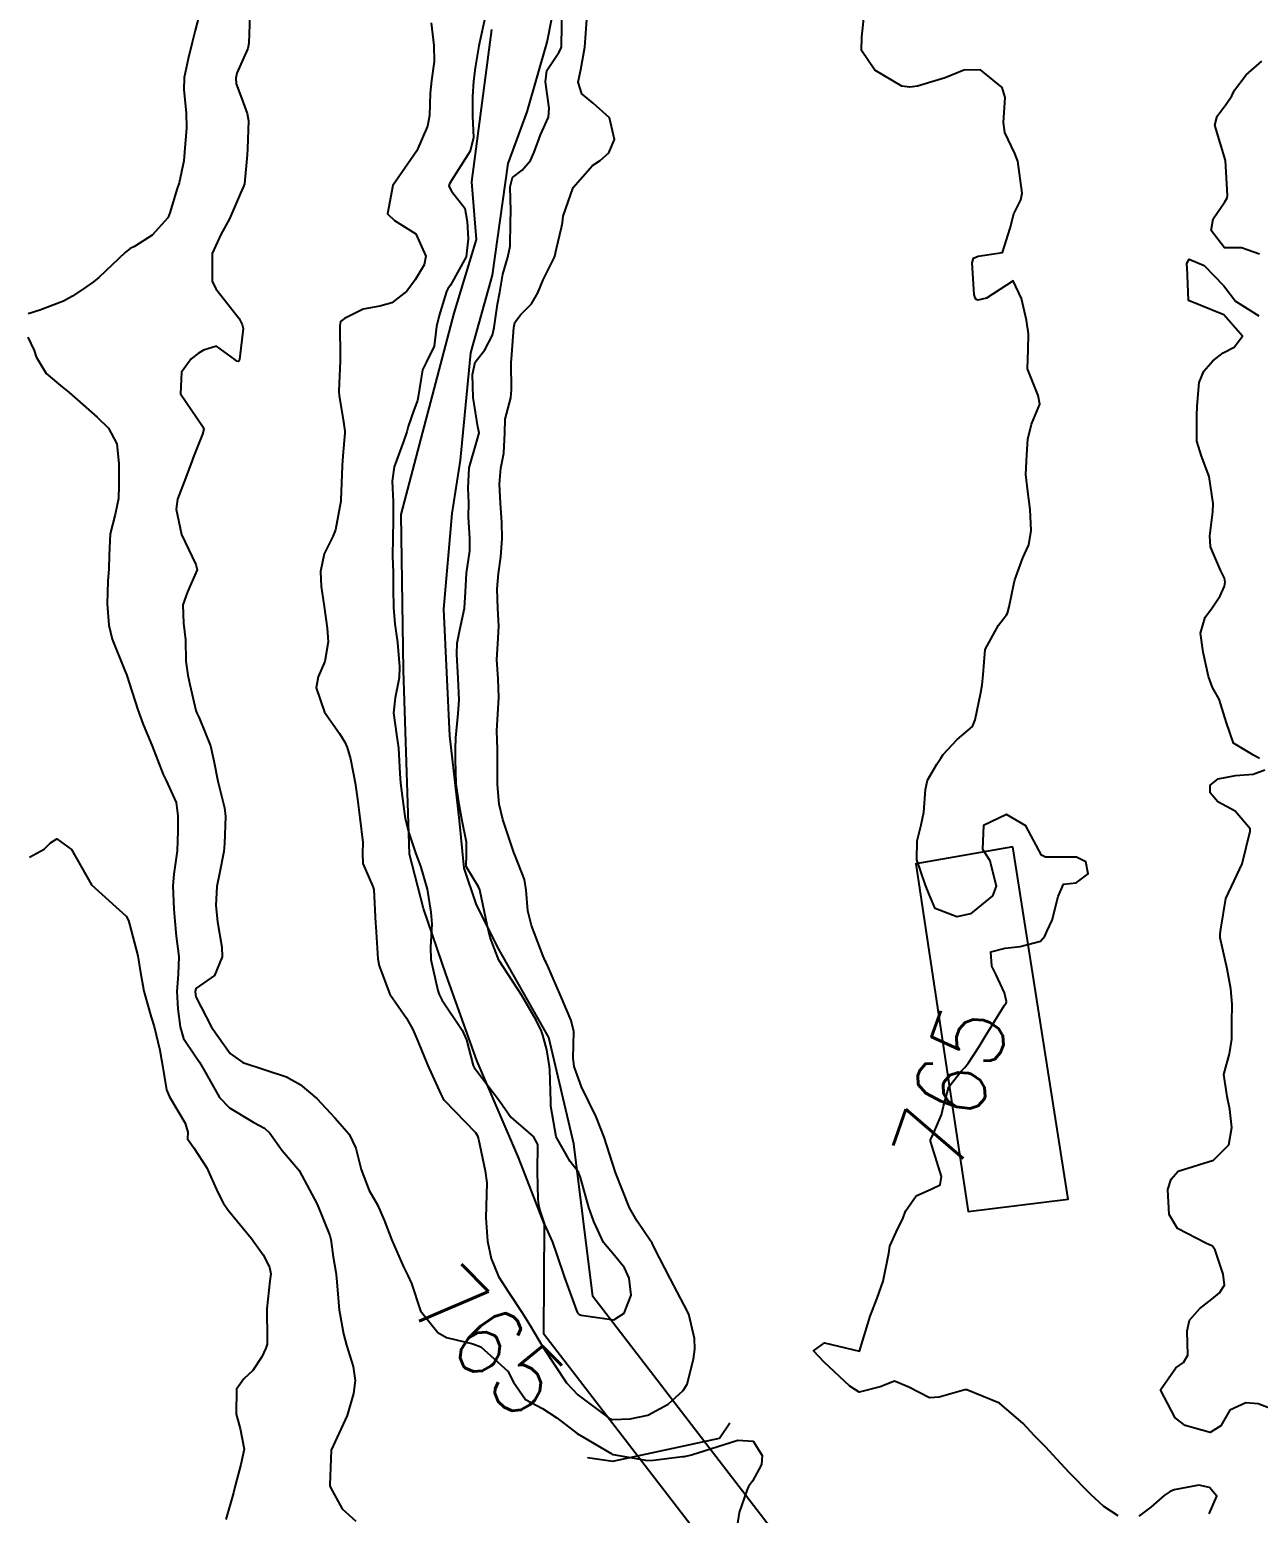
# Model space of a CAD drawing. Header units: metres. Extents: x 307586 to 320046, y 7427249 to 7434250.
# Drawn here: x 319058.8 to 319128.7, y 7429611.4 to 7429695.9 of the extents above; entities that cross this region are included whole.
import ezdxf
from ezdxf.enums import TextEntityAlignment as Align

# ---------------------------------------------------------------- set-up
doc = ezdxf.new("R2010")
doc.units = ezdxf.units.M
doc.header["$MEASUREMENT"] = 0
for name, color, linetype in [('Cotas', 45, 'Continuous'), ('Curvas de Nivel 1m', 11, 'Continuous'), ('Curvas de Nivel 5m', 15, 'Continuous'), ('Edificações', 30, 'Continuous'), ('Hidrografia', 140, 'Continuous'), ('Pontes_Viadutos_Tubos', 190, 'Continuous')]:
    doc.layers.add(name, color=color, linetype=linetype)
doc.styles.add('Style-STANDARD', font='STANDARD.shx')

msp = doc.modelspace()

# ---------------------------------------------------------------- linework, layer by layer
at = {"layer": 'Curvas de Nivel 1m', "flags": 128}
for points, elevation in [([(319068.574, 7429697.124), (319068.24, 7429695.817), (319068.067, 7429695.129), (319067.835, 7429694.205), (319067.603, 7429693.133), (319067.585, 7429692.434), (319067.727, 7429691.131), (319067.743, 7429690.248), (319067.648, 7429689.132), (319067.582, 7429688.386), (319067.321, 7429687.135), (319067.197, 7429686.758), (319066.806, 7429685.496), (319066.726, 7429685.219), (319066.68, 7429685.141), (319065.78, 7429684.158), (319064.778, 7429683.519), (319064.541, 7429683.399), (319064.252, 7429683.168), (319062.758, 7429681.745), (319062.451, 7429681.499), (319062.008, 7429681.197), (319061.253, 7429680.697), (319060.741, 7429680.407), (319059.397, 7429679.894), (319058.729, 7429679.679)], 766), ([(319084.772, 7429696.753), (319084.368, 7429694.928), (319084.156, 7429693.679), (319084.075, 7429692.932), (319084.002, 7429692.051), (319084.003, 7429690.933), (319084.067, 7429689.719), (319083.883, 7429688.934), (319082.826, 7429687.281), (319082.696, 7429687.08), (319082.673, 7429686.952), (319082.82, 7429686.663), (319083.578, 7429685.705), (319083.713, 7429684.936), (319083.763, 7429683.961), (319083.643, 7429682.937), (319082.757, 7429681.321), (319082.599, 7429681.107), (319082.528, 7429680.952), (319082.106, 7429679.583), (319081.971, 7429678.958), (319081.83, 7429677.84), (319081.402, 7429676.963), (319081.162, 7429676.502), (319080.928, 7429674.968), (319080.891, 7429674.757), (319080.671, 7429674.205), (319080.359, 7429673.273), (319080.282, 7429672.976), (319080.085, 7429672.416), (319079.546, 7429670.986), (319079.434, 7429670.174), (319079.495, 7429668.987), (319079.507, 7429667.902), (319079.473, 7429666.987), (319079.462, 7429665.877), (319079.489, 7429664.986), (319079.498, 7429664.036), (319079.514, 7429662.985), (319079.595, 7429662.055), (319079.749, 7429660.981), (319079.866, 7429659.605), (319079.839, 7429658.976), (319079.621, 7429657.829), (319079.525, 7429656.979), (319079.682, 7429655.746), (319079.798, 7429654.976), (319079.873, 7429653.524), (319079.913, 7429652.975), (319080.139, 7429651.229), (319080.182, 7429650.972), (319080.381, 7429650.152), (319080.789, 7429648.966), (319081.06, 7429648.259), (319081.432, 7429646.959), (319081.649, 7429645.638), (319081.697, 7429644.956), (319081.616, 7429643.644), (319081.636, 7429642.957), (319082.036, 7429641.191), (319082.116, 7429640.952), (319082.268, 7429640.648), (319083.42, 7429638.932), (319083.677, 7429638.368), (319084.052, 7429636.923), (319084.106, 7429636.806), (319084.22, 7429636.654), (319085.556, 7429634.906), (319086.189, 7429633.972), (319087.465, 7429632.881), (319087.711, 7429632.42), (319087.699, 7429630.877), (319087.722, 7429629.283), (319087.792, 7429628.875), (319087.855, 7429628.609), (319088.113, 7429627.877), (319088.566, 7429626.865), (319088.811, 7429626.147), (319089.246, 7429624.858), (319089.927, 7429622.979), (319089.985, 7429622.851), (319090.052, 7429622.774), (319090.189, 7429622.711), (319092.049, 7429622.453), (319092.649, 7429622.821), (319093.035, 7429623.849), (319092.932, 7429624.817), (319092.663, 7429625.395), (319092.096, 7429626.098), (319091.469, 7429626.836), (319090.909, 7429628.048), (319090.638, 7429628.845), (319090.148, 7429630.544), (319090.043, 7429630.851), (319089.565, 7429631.45), (319088.768, 7429632.864), (319088.472, 7429634.595), (319088.464, 7429634.867), (319088.417, 7429636.672), (319088.399, 7429636.868), (319088.232, 7429637.8), (319088.016, 7429638.649), (319087.939, 7429638.875), (319087.629, 7429639.503), (319086.815, 7429640.892), (319086.612, 7429641.23), (319086.281, 7429641.71), (319085.511, 7429642.908), (319085.024, 7429644.201), (319084.853, 7429644.915), (319084.45, 7429646.811), (319084.423, 7429646.919), (319084.345, 7429647.091), (319083.658, 7429648.232), (319083.675, 7429648.93), (319083.671, 7429649.633), (319083.413, 7429650.935), (319083.244, 7429651.78), (319083.088, 7429652.94), (319083.04, 7429654.335), (319083.046, 7429654.941), (319083.061, 7429655.553), (319083.193, 7429656.939), (319083.247, 7429657.715), (319083.202, 7429658.939), (319083.129, 7429660.315), (319083.146, 7429660.941), (319083.286, 7429661.704), (319083.556, 7429662.935), (319083.617, 7429663.863), (319083.677, 7429664.933), (319083.854, 7429666.21), (319083.862, 7429666.931), (319083.778, 7429668.116), (319083.81, 7429668.932), (319083.773, 7429669.775), (319083.814, 7429670.932), (319084.297, 7429672.573), (319084.383, 7429672.924), (319084.321, 7429673.262), (319084.047, 7429674.93), (319084.007, 7429676.241), (319084.159, 7429676.928), (319084.71, 7429677.642), (319085.158, 7429678.476), (319085.235, 7429678.915), (319085.426, 7429680.23), (319085.566, 7429680.912), (319085.738, 7429681.935), (319086.012, 7429682.908), (319086.145, 7429683.544), (319086.182, 7429684.906), (319086.184, 7429685.532), (319086.15, 7429686.907), (319086.283, 7429687.451), (319086.833, 7429687.868), (319087.316, 7429688.417), (319087.529, 7429688.893), (319087.874, 7429689.874), (319088.327, 7429690.885), (319088.377, 7429691.386), (319088.162, 7429692.887), (319088.249, 7429693.541), (319088.918, 7429694.55), (319089.04, 7429694.759), (319089.068, 7429694.878), (319089.078, 7429695.032), (319089.11, 7429696.877)], 763), ([(319081.657, 7429696.241), (319081.815, 7429694.961), (319081.827, 7429694.043), (319081.677, 7429692.962), (319081.603, 7429692.245), (319081.563, 7429690.963), (319081.454, 7429690.374), (319080.843, 7429688.97), (319079.479, 7429686.99), (319079.182, 7429685.37), (319079.565, 7429684.989), (319080.792, 7429684.234), (319081.366, 7429682.964), (319081.254, 7429682.479), (319080.759, 7429681.613), (319080.276, 7429680.977), (319079.415, 7429680.318), (319078.74, 7429680.116), (319077.794, 7429679.953), (319076.729, 7429679.421), (319076.506, 7429679.242), (319076.462, 7429679.023), (319076.491, 7429677.236), (319076.49, 7429677.022), (319076.413, 7429675.296), (319076.432, 7429675.023), (319076.663, 7429673.669), (319076.749, 7429673.019), (319076.746, 7429672.925), (319076.639, 7429671.603), (319076.594, 7429671.06), (319076.591, 7429671.02), (319076.523, 7429669.102), (319076.516, 7429669.021), (319076.209, 7429667.401), (319076.064, 7429667.025), (319075.57, 7429666.033), (319075.355, 7429665.032), (319075.41, 7429664.171), (319075.58, 7429663.03), (319075.74, 7429661.808), (319075.794, 7429661.027), (319075.614, 7429659.911), (319075.223, 7429659.033), (319075.111, 7429658.399), (319075.592, 7429657.029), (319076.451, 7429655.816), (319076.746, 7429655.315), (319076.874, 7429655.014), (319077.071, 7429654.373), (319077.34, 7429653.006), (319077.473, 7429652.073), (319077.61, 7429651.002), (319077.768, 7429649.603), (319077.756, 7429648.999), (319077.77, 7429648.411), (319078.344, 7429647.106), (319078.383, 7429646.99), (319078.393, 7429646.939), (319078.497, 7429644.988), (319078.505, 7429644.804), (319078.631, 7429642.987), (319078.696, 7429642.579), (319079.306, 7429640.98), (319080.253, 7429639.61), (319080.625, 7429638.966), (319080.901, 7429638.298), (319081.446, 7429636.958), (319082.206, 7429635.28), (319082.319, 7429635.064), (319082.407, 7429634.947), (319084.176, 7429633.106), (319084.296, 7429632.919), (319084.358, 7429632.731), (319084.725, 7429630.914), (319084.818, 7429630.238), (319084.797, 7429628.913), (319084.775, 7429628.255), (319084.865, 7429626.912), (319085.072, 7429625.932), (319085.496, 7429624.906), (319086.07, 7429624.009), (319086.817, 7429622.889), (319087.294, 7429622.13), (319088.033, 7429620.87), (319089.356, 7429618.856), (319089.996, 7429618.173), (319091.797, 7429616.832), (319091.982, 7429616.771), (319092.987, 7429616.815), (319093.985, 7429617.025), (319095.14, 7429617.64), (319095.999, 7429618.424), (319096.229, 7429618.777), (319096.587, 7429620.209), (319096.651, 7429620.771), (319096.644, 7429621.376), (319096.322, 7429622.776), (319096.061, 7429623.287), (319095.252, 7429624.788), (319094.367, 7429626.53), (319094.227, 7429626.799), (319094.105, 7429626.991), (319093.37, 7429628.066), (319092.95, 7429628.818), (319092.153, 7429630.83), (319091.508, 7429632.837), (319091.043, 7429633.988), (319090.624, 7429634.846), (319090.211, 7429635.703), (319089.801, 7429636.854), (319089.741, 7429637.342), (319089.771, 7429638.855), (319089.632, 7429639.477), (319089.04, 7429640.862), (319088.29, 7429642.575), (319088.193, 7429642.772), (319088.145, 7429642.872), (319088.035, 7429643.136), (319087.36, 7429644.884), (319087.168, 7429645.724), (319087.068, 7429646.889), (319086.967, 7429647.509), (319086.42, 7429648.899), (319086.365, 7429649.034), (319085.733, 7429650.907), (319085.531, 7429651.78), (319085.427, 7429652.91), (319085.429, 7429653.909), (319085.431, 7429654.91), (319085.397, 7429655.967), (319085.444, 7429656.91), (319085.517, 7429657.865), (319085.476, 7429658.91), (319085.396, 7429660.015), (319085.446, 7429660.911), (319085.517, 7429661.916), (319085.453, 7429662.911), (319085.417, 7429664.044), (319085.497, 7429664.911), (319085.622, 7429665.86), (319085.703, 7429666.909), (319085.684, 7429667.817), (319085.605, 7429668.91), (319085.542, 7429669.988), (319085.623, 7429670.91), (319085.79, 7429671.76), (319085.847, 7429672.908), (319085.876, 7429673.696), (319086.183, 7429674.905), (319086.238, 7429675.354), (319086.208, 7429676.905), (319086.241, 7429677.372), (319086.366, 7429678.904), (319086.429, 7429679.201), (319086.734, 7429679.634), (319087.374, 7429680.263), (319087.723, 7429680.89), (319088.03, 7429681.618), (319088.66, 7429682.881), (319088.691, 7429682.965), (319088.781, 7429683.408), (319089.083, 7429684.592), (319089.132, 7429684.875), (319089.176, 7429685.244), (319089.729, 7429686.866), (319090.836, 7429688.122), (319091.274, 7429688.41), (319091.765, 7429688.841), (319092.082, 7429689.61), (319091.804, 7429690.841), (319090.881, 7429691.68), (319090.235, 7429692.209), (319090.031, 7429692.863), (319090.174, 7429693.591), (319090.393, 7429694.858), (319090.514, 7429696.432)], 764), ([(319128.783, 7429683.077), (319127.764, 7429683.435), (319126.788, 7429683.447), (319126.026, 7429684.428), (319126.144, 7429685.092), (319126.819, 7429686.064), (319126.953, 7429686.288), (319126.959, 7429686.419), (319126.853, 7429688.42), (319126.238, 7429690.426), (319126.369, 7429690.934), (319126.885, 7429691.611), (319127.207, 7429692.099), (319127.37, 7429692.415), (319128.021, 7429693.294), (319128.918, 7429694.058)], 766), ([(319128.786, 7429654.387), (319128.445, 7429654.579), (319127.295, 7429655.251), (319126.905, 7429656.413), (319126.483, 7429657.755), (319126.105, 7429658.424), (319125.875, 7429659.051), (319125.58, 7429660.429), (319125.433, 7429661.522), (319125.692, 7429662.428), (319126.055, 7429662.91), (319126.551, 7429663.643), (319126.784, 7429664.192), (319126.828, 7429664.416), (319126.8, 7429664.652), (319126.57, 7429665.093), (319125.991, 7429666.426), (319125.966, 7429667.053), (319126.134, 7429668.425), (319126.143, 7429668.9), (319125.919, 7429670.427), (319125.48, 7429671.596), (319125.222, 7429672.434), (319125.219, 7429673.891), (319125.236, 7429674.434), (319125.342, 7429675.788), (319125.612, 7429676.431), (319126.131, 7429677.007), (319126.719, 7429677.462), (319127.344, 7429677.794), (319127.822, 7429678.409), (319126.745, 7429679.63), (319124.753, 7429680.44), (319124.669, 7429682.338), (319124.656, 7429682.442), (319124.646, 7429682.571), (319124.778, 7429682.794), (319125.637, 7429682.431), (319126.762, 7429681.282), (319127.413, 7429680.413), (319128.745, 7429679.564)], 766), ([(319058.714, 7429678.359), (319059.072, 7429677.6), (319059.18, 7429677.233), (319059.75, 7429676.285), (319060.686, 7429675.505), (319061.07, 7429675.206), (319062.662, 7429673.812), (319063.297, 7429673.18), (319063.77, 7429672.299), (319063.9, 7429671.171), (319063.883, 7429669.902), (319063.868, 7429669.171), (319063.692, 7429668.272), (319063.405, 7429667.178), (319063.338, 7429665.946), (319063.317, 7429665.179), (319063.257, 7429664.475), (319063.237, 7429663.179), (319063.322, 7429661.98), (319063.517, 7429661.175), (319064.219, 7429659.432), (319064.331, 7429659.162), (319064.371, 7429659.051), (319064.478, 7429658.699), (319064.972, 7429657.155), (319065.282, 7429656.325), (319065.762, 7429655.147), (319066.418, 7429653.483), (319066.583, 7429653.137), (319067.149, 7429651.878), (319067.252, 7429651.127), (319067.243, 7429650.264), (319067.203, 7429649.127), (319067.025, 7429647.805), (319066.964, 7429647.131), (319067.018, 7429645.818), (319067.069, 7429645.129), (319067.155, 7429644.283), (319067.296, 7429643.125), (319067.276, 7429642.119), (319067.194, 7429641.126), (319067.248, 7429640.136), (319067.385, 7429639.123), (319067.566, 7429638.45), (319068.227, 7429637.468), (319068.489, 7429637.107), (319068.839, 7429636.482), (319069.618, 7429635.096), (319070.194, 7429634.509), (319071.581, 7429633.677), (319072.177, 7429633.346), (319072.479, 7429633.065), (319073.179, 7429632.071), (319074.075, 7429631.041), (319074.151, 7429630.941), (319075.184, 7429629.029), (319075.887, 7429627.24), (319075.944, 7429627.022), (319075.964, 7429626.884), (319076.093, 7429626.037), (319076.233, 7429625.166), (319076.261, 7429625.017), (319076.281, 7429624.816), (319076.427, 7429623.014), (319076.668, 7429621.639), (319076.843, 7429621.008), (319077.231, 7429619.786), (319077.339, 7429619), (319077.244, 7429618.25), (319076.88, 7429617.007), (319075.963, 7429615.02), (319075.891, 7429613.063), (319075.897, 7429613.02), (319075.932, 7429612.903), (319076.606, 7429611.696), (319077.369, 7429610.998)], 766), ([(319129.995, 7429617.171), (319128.713, 7429617.672), (319128.003, 7429617.725), (319127.093, 7429617.307), (319126.587, 7429616.411), (319125.979, 7429616.042), (319124.557, 7429616.434), (319123.989, 7429616.862), (319123.154, 7429618.453), (319124.026, 7429619.715), (319124.457, 7429620.008), (319124.71, 7429620.433), (319124.662, 7429621.819), (319124.798, 7429622.433), (319125.397, 7429623.093), (319126.071, 7429623.628), (319126.512, 7429623.978), (319126.795, 7429624.409), (319126.719, 7429625.04), (319126.27, 7429626.417), (319126.106, 7429626.645), (319125.725, 7429626.808), (319124.121, 7429627.642), (319123.641, 7429628.447), (319123.561, 7429629.863), (319123.756, 7429630.446), (319124.158, 7429630.901), (319125.322, 7429631.267), (319126.164, 7429631.525), (319127.039, 7429632.407), (319127.211, 7429633.382), (319127.101, 7429634.407), (319126.953, 7429635.151), (319126.761, 7429636.412), (319127.075, 7429637.573), (319127.209, 7429638.406), (319127.205, 7429639.348), (319127.231, 7429640.406), (319127.16, 7429641.285), (319126.94, 7429642.41), (319126.549, 7429644.187), (319126.541, 7429644.417), (319126.582, 7429644.673), (319126.866, 7429646.412), (319127.342, 7429647.422), (319127.797, 7429648.399), (319128.257, 7429650.258), (319128.247, 7429650.392), (319127.393, 7429651.396), (319126.408, 7429651.919), (319125.97, 7429652.424), (319125.975, 7429652.87), (319126.425, 7429653.226), (319127.42, 7429653.413), (319128.429, 7429653.493), (319129.081, 7429653.736)], 766), ([(319058.817, 7429648.767), (319059.641, 7429649.217), (319060.004, 7429649.578), (319060.372, 7429649.822), (319061.2, 7429649.202), (319062.343, 7429647.19), (319064.317, 7429645.412), (319064.443, 7429645.159), (319064.507, 7429644.962), (319064.97, 7429643.153), (319065.105, 7429642.331), (319065.314, 7429641.15), (319065.733, 7429639.663), (319065.896, 7429639.143), (319066.229, 7429637.795), (319066.328, 7429637.243), (319066.345, 7429637.138), (319066.611, 7429635.538), (319066.765, 7429635.132), (319067.666, 7429633.633), (319067.812, 7429633.115), (319067.79, 7429632.737), (319068.164, 7429632.238), (319068.89, 7429631.103), (319069.533, 7429629.694), (319069.834, 7429629.093), (319070.119, 7429628.682), (319071.445, 7429627.077), (319072.094, 7429626.148), (319072.465, 7429625.443), (319072.542, 7429625.063), (319072.486, 7429624.655), (319072.312, 7429623.066), (319072.331, 7429621.361), (319072.328, 7429621.066), (319072.261, 7429620.834), (319072.022, 7429620.347), (319071.524, 7429619.561), (319071.005, 7429619.08), (319070.589, 7429618.492), (319070.56, 7429617.084), (319070.803, 7429616.253), (319071.021, 7429615.079), (319070.825, 7429614.206), (319070.528, 7429613.084), (319070.412, 7429612.601), (319069.982, 7429611.089)], 767)]:
    msp.add_lwpolyline(points, dxfattribs=dict(at, elevation=elevation))
at = {"layer": 'Curvas de Nivel 5m', "elevation": 765, "flags": 128}
for points in [[(319071.335, 7429696.69), (319071.281, 7429695.086), (319071.225, 7429694.78), (319070.907, 7429694.059), (319070.613, 7429693.379), (319070.549, 7429693.095), (319070.567, 7429692.772), (319070.881, 7429691.927), (319071.196, 7429691.087), (319071.274, 7429690.678), (319071.209, 7429689.086), (319071.183, 7429688.743), (319071.032, 7429687.088), (319070.983, 7429686.927), (319070.818, 7429686.555), (319070.18, 7429685.099), (319069.688, 7429684.208), (319069.2, 7429683.114), (319069.194, 7429681.55), (319069.405, 7429681.11), (319070.728, 7429679.419), (319070.917, 7429679.088), (319070.959, 7429678.849), (319070.756, 7429677.089), (319070.744, 7429677.048), (319070.702, 7429676.981), (319070.607, 7429676.997), (319070.496, 7429677.093), (319069.449, 7429677.848), (319068.708, 7429677.616), (319068.398, 7429677.431), (319068.014, 7429677.127), (319067.451, 7429676.377), (319067.393, 7429675.133), (319068.655, 7429673.288), (319068.727, 7429673.119), (319068.65, 7429672.849), (319068.155, 7429671.608), (319067.995, 7429671.126), (319067.615, 7429670.133), (319067.225, 7429669.134), (319067.151, 7429668.581), (319067.461, 7429667.131), (319068.268, 7429665.421), (319068.344, 7429665.122), (319067.793, 7429663.878), (319067.54, 7429663.13), (319067.57, 7429662.082), (319067.678, 7429661.128), (319067.705, 7429659.918), (319067.814, 7429659.127), (319067.939, 7429658.587), (319068.266, 7429657.113), (319068.321, 7429656.972), (319068.459, 7429656.707), (319069.11, 7429655.103), (319069.289, 7429654.243), (319069.53, 7429653.099), (319069.911, 7429651.582), (319069.966, 7429651.094), (319069.911, 7429649.553), (319069.864, 7429649.095), (319069.613, 7429647.834), (319069.461, 7429647.099), (319069.408, 7429646.023), (319069.513, 7429645.098), (319069.743, 7429643.654), (319069.765, 7429643.095), (319069.339, 7429642.043), (319068.275, 7429641.298), (319068.226, 7429641.111), (319068.269, 7429640.817), (319069.161, 7429639.101), (319070.228, 7429637.605), (319070.953, 7429637.083), (319072.219, 7429636.674), (319073.436, 7429636.272), (319074.211, 7429635.843), (319075.157, 7429635.03), (319076.187, 7429633.948), (319076.989, 7429633.008), (319077.379, 7429632.216), (319077.673, 7429630.997), (319078.135, 7429629.806), (319078.609, 7429628.985), (319078.987, 7429628.108), (319079.416, 7429626.977), (319080.088, 7429625.453), (319080.337, 7429624.967), (319080.538, 7429624.504), (319081.049, 7429622.96), (319082.041, 7429621.715), (319082.538, 7429621.442), (319084.035, 7429621.087), (319084.476, 7429620.916), (319086.012, 7429619.519), (319086.342, 7429618.895), (319087.023, 7429617.915), (319087.988, 7429617.405), (319088.803, 7429616.862), (319089.974, 7429615.978), (319091.898, 7429614.831), (319091.962, 7429614.799), (319092.009, 7429614.783), (319093.958, 7429614.444), (319094.299, 7429614.455), (319095.961, 7429614.66), (319096.068, 7429614.671), (319096.475, 7429614.772), (319097.968, 7429615.236), (319099.111, 7429615.6), (319099.971, 7429615.539), (319100.49, 7429614.725), (319100.457, 7429614.221), (319099.941, 7429613.263), (319099.712, 7429612.956), (319099.618, 7429612.733), (319099.178, 7429611.479), (319099.068, 7429610.738)], [(319120.744, 7429611.3), (319119.926, 7429611.818), (319119.195, 7429612.497), (319117.952, 7429613.76), (319117.247, 7429614.521), (319116.631, 7429615.192), (319115.976, 7429615.853), (319115.33, 7429616.547), (319114, 7429617.709), (319112.13, 7429618.469), (319112.011, 7429618.471), (319110.561, 7429618.048), (319110.004, 7429618.016), (319108.835, 7429618.622), (319108.016, 7429618.964), (319107.209, 7429618.642), (319106, 7429618.324), (319105.47, 7429618.665), (319104.023, 7429620.045), (319103.406, 7429620.689), (319104.037, 7429621.137), (319106.033, 7429620.66), (319106.639, 7429622.651), (319107.041, 7429623.673), (319107.369, 7429624.641), (319107.691, 7429626.229), (319107.759, 7429626.635), (319108.115, 7429627.432), (319108.507, 7429628.246), (319108.638, 7429628.625), (319109.256, 7429629.505), (319110.146, 7429629.898), (319110.622, 7429630.131), (319110.685, 7429630.605), (319110.17, 7429632.3), (319110.068, 7429632.611), (319110.075, 7429632.711), (319110.178, 7429632.919), (319110.699, 7429634.101), (319110.812, 7429634.604), (319111.103, 7429635.712), (319111.808, 7429636.594), (319112.02, 7429636.798), (319112.23, 7429637.072), (319112.833, 7429637.992), (319113.175, 7429638.576), (319114.271, 7429640.346), (319114.362, 7429640.47), (319114.399, 7429640.559), (319114.278, 7429641.045), (319113.801, 7429642.08), (319113.551, 7429642.571), (319113.49, 7429643.387), (319114.308, 7429643.59), (319115.171, 7429643.69), (319116.315, 7429643.998), (319116.57, 7429644.285), (319116.684, 7429644.535), (319116.983, 7429645.184), (319117.328, 7429646.525), (319117.636, 7429647.239), (319118.355, 7429647.315), (319119.035, 7429647.831), (319118.909, 7429648.505), (319118.375, 7429648.762), (319116.6, 7429648.762), (319116.376, 7429648.892), (319115.484, 7429650.549), (319114.399, 7429651.193), (319113.074, 7429650.58), (319113.031, 7429649.232), (319113.439, 7429648.574), (319113.801, 7429647.118), (319113.601, 7429646.571), (319112.333, 7429645.553), (319111.557, 7429645.371), (319110.335, 7429645.852), (319110.01, 7429646.613), (319109.785, 7429647.182), (319109.286, 7429648.621), (319109.307, 7429649.697), (319109.533, 7429650.619), (319109.69, 7429651.327), (319109.787, 7429652.616), (319109.892, 7429653.145), (319110.435, 7429654.064), (319110.651, 7429654.397), (319110.783, 7429654.607), (319111.593, 7429655.458), (319112.459, 7429656.2), (319112.611, 7429656.588), (319112.922, 7429658.148), (319113.006, 7429658.582), (319113.058, 7429659.141), (319113.171, 7429660.58), (319113.932, 7429661.974), (319114.381, 7429662.562), (319114.44, 7429662.656), (319114.54, 7429663.019), (319114.812, 7429664.305), (319114.865, 7429664.557), (319115.326, 7429665.802), (319115.657, 7429666.549), (319115.784, 7429667.36), (319115.735, 7429668.549), (319115.604, 7429669.569), (319115.497, 7429670.551), (319115.54, 7429671.655), (319115.595, 7429672.551), (319115.812, 7429673.402), (319116.277, 7429674.544), (319116.2, 7429675.033), (319115.592, 7429676.551), (319115.632, 7429677.638), (319115.644, 7429678.551), (319115.52, 7429679.332), (319115.246, 7429680.555), (319114.763, 7429681.563), (319113.252, 7429680.583), (319112.752, 7429680.472), (319112.669, 7429680.508), (319112.616, 7429680.591), (319112.556, 7429680.791), (319112.441, 7429682.593), (319112.522, 7429682.848), (319112.778, 7429682.961), (319114.172, 7429683.18), (319114.602, 7429684.563), (319114.811, 7429685.373), (319115.202, 7429686.173), (319115.274, 7429686.555), (319115.026, 7429688.383), (319114.968, 7429688.559), (319114.855, 7429688.818), (319114.3, 7429690.001), (319114.223, 7429690.57), (319114.318, 7429692), (319114.141, 7429692.571), (319112.908, 7429693.571), (319111.955, 7429693.552), (319110.901, 7429693.116), (319110.519, 7429692.995), (319109.326, 7429692.634), (319108.892, 7429692.588), (319108.44, 7429692.645), (319106.906, 7429693.556), (319106.138, 7429694.668), (319106.157, 7429695.441), (319106.287, 7429696.667)], [(319125.923, 7429611.399), (319126.352, 7429612.414), (319125.94, 7429612.907), (319125.332, 7429613.037), (319123.938, 7429612.766), (319123.706, 7429612.672), (319123.367, 7429612.446), (319122.601, 7429611.778), (319121.921, 7429611.269)]]:
    msp.add_lwpolyline(points, dxfattribs=at)
at = {"layer": 'Edificações'}
msp.add_lwpolyline([(319114.746, 7429649.365), (319109.223, 7429648.401), (319112.204, 7429628.614), (319117.902, 7429629.314), (319114.746, 7429649.365)], dxfattribs=at)
at = {"layer": 'Hidrografia'}
for points in [[(319090.851, 7429623.776), (319089.78, 7429632.458), (319088.354, 7429638.515), (319085.438, 7429643.663), (319084.214, 7429646.121), (319083.536, 7429648.153), (319083.265, 7429650.863), (319082.722, 7429655.669), (319082.381, 7429662.874), (319082.851, 7429668.333), (319083.32, 7429671.355), (319083.918, 7429677.46), (319085.154, 7429681.886), (319086.049, 7429688.245), (319087.114, 7429691.181), (319088.266, 7429695.152), (319089.29, 7429700.354)], [(319088.072, 7429621.638), (319088.113, 7429627.877), (319086.624, 7429631.683), (319084.255, 7429637.199), (319082.513, 7429642.084), (319081.223, 7429645.845), (319080.436, 7429648.946), (319080.086, 7429659.409), (319079.955, 7429668.263), (319082.973, 7429679.724), (319084.241, 7429683.917), (319083.979, 7429687.203), (319085.117, 7429695.873)], [(319100.946, 7429610.649), (319090.851, 7429623.776)], [(319098.654, 7429607.879), (319088.072, 7429621.638)]]:
    msp.add_lwpolyline(points, dxfattribs=at)
at = {"layer": 'Pontes_Viadutos_Tubos'}
msp.add_lwpolyline([(319090.551, 7429614.61), (319091.986, 7429614.399), (319098.064, 7429615.706), (319098.655, 7429616.592)], dxfattribs=at)

# ---------------------------------------------------------------- texts
at = {"layer": 'Cotas', "style": 'Style-STANDARD'}
for rotation, p in [(70.52807, (319111.232, 7429635.674, 765)), (314.67149, (319084.923, 7429621.213, 765))]:
    msp.add_text('765', height=4, rotation=rotation, dxfattribs=at).set_placement(p, align=Align.MIDDLE_CENTER)

doc.saveas('drawing.dxf')
